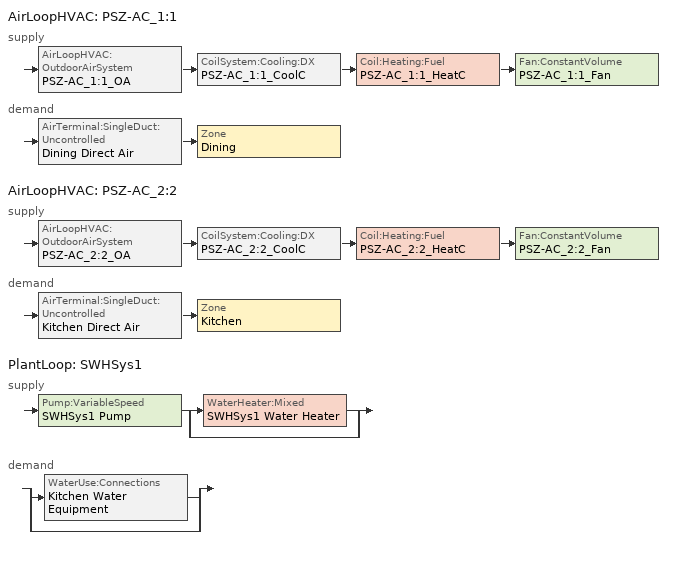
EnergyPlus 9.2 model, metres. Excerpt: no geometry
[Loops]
AirLoopHVAC 'PSZ-AC_1:1'
 supply: AirLoopHVAC:OutdoorAirSystem 'PSZ-AC_1:1_OA' > CoilSystem:Cooling:DX 'PSZ-AC_1:1_CoolC' > Coil:Heating:Fuel 'PSZ-AC_1:1_HeatC' > Fan:ConstantVolume 'PSZ-AC_1:1_Fan'
 demand: AirTerminal:SingleDuct:Uncontrolled 'Dining Direct Air' > Zone 'Dining'
AirLoopHVAC 'PSZ-AC_2:2'
 supply: AirLoopHVAC:OutdoorAirSystem 'PSZ-AC_2:2_OA' > CoilSystem:Cooling:DX 'PSZ-AC_2:2_CoolC' > Coil:Heating:Fuel 'PSZ-AC_2:2_HeatC' > Fan:ConstantVolume 'PSZ-AC_2:2_Fan'
 demand: AirTerminal:SingleDuct:Uncontrolled 'Kitchen Direct Air' > Zone 'Kitchen'
PlantLoop 'SWHSys1'
 supply: Pump:VariableSpeed 'SWHSys1 Pump' > split
  | WaterHeater:Mixed 'SWHSys1 Water Heater'
  | bypass
 demand: split
  | WaterUse:Connections 'Kitchen Water Equipment'
  | bypass
[DesignSpecification:OutdoorAir]
Name | Outdoor Air Method | Outdoor Air Flow per Person | Outdoor Air Flow per Zone
SZ DSOA Dining | Flow/Person | 0.01
SZ DSOA Kitchen | Flow/Zone |  | 0.722468
[Sizing:Zone] Zone Cooling Design Supply Air Temperature Input Method=SupplyAirTemperature; Zone Cooling Design Supply Air Temperature=14; Zone Heating Design Supply Air Temperature Input Method=SupplyAirTemperature; Zone Heating Design Supply Air Temperature=40; Zone Cooling Design Supply Air Humidity Ratio=0.0085; Zone Heating Design Supply Air Humidity Ratio=0.008; Cooling Design Air Flow Method=DesignDay; Heating Design Air Flow Method=DesignDay
Name | Design Specification Outdoor Air Object
Dining | SZ DSOA Dining
Kitchen | SZ DSOA Kitchen
[Sizing:System] Type of Load to Size On=Sensible; Design Outdoor Air Flow Rate=AUTOSIZE; Central Heating Maximum System Air Flow Ratio=1; Preheat Design Temperature=7; Preheat Design Humidity Ratio=0.008; Precool Design Temperature=12.8; Precool Design Humidity Ratio=0.008; Central Cooling Design Supply Air Temperature=12.8; Central Heating Design Supply Air Temperature=40; Type of Zone Sum to Use=NonCoincident; Central Cooling Design Supply Air Humidity Ratio=0.0085; Central Heating Design Supply Air Humidity Ratio=0.008; Cooling Supply Air Flow Rate Method=DesignDay; Cooling Supply Air Flow Rate=0; Heating Supply Air Flow Rate Method=DesignDay; Heating Supply Air Flow Rate=0; System Outdoor Air Method=ZoneSum; Zone Maximum Outdoor Air Fraction=1; Cooling Design Capacity Method=CoolingDesignCapacity; Cooling Design Capacity=autosize; Heating Design Capacity Method=HeatingDesignCapacity; Heating Design Capacity=autosize; Central Cooling Capacity Control Method=OnOff
Name | 100 Outdoor Air in Cooling | 100 Outdoor Air in Heating
PSZ-AC_1:1 | No | No
PSZ-AC_2:2 | YES | YES
[Sizing:Plant]
SWHSys1: Loop Type=Heating; Design Loop Exit Temperature=60; Loop Design Temperature Difference=5
[ZoneControl:Thermostat] Control Type Schedule=Dual Zone Control Type Sched
Name | Zone or ZoneList | Control 1
Dining Thermostat | Dining | Dining DualSPSched
Kitchen Thermostat | Kitchen | Kitchen DualSPSched
[ThermostatSetpoint:DualSetpoint]
Name | Heating Setpoint Temperature Schedule | Cooling Setpoint Temperature Schedule
Dining DualSPSched | HTGSETP_SCH | CLGSETP_SCH
Kitchen DualSPSched | HTGSETP_KITCHEN_SCH | CLGSETP_KITCHEN_SCH
[AirTerminal:SingleDuct:Uncontrolled] Availability Schedule=ALWAYS_ON; Maximum Air Flow Rate=AUTOSIZE
Dining Direct Air; Kitchen Direct Air
[Zone equipment]
Dining: Dining Exhaust Fan, Dining Direct Air
Kitchen: Kitchen Exhaust Fan, Kitchen Direct Air
[Fan:ConstantVolume] Availability Schedule=HVACOperationSchd; Pressure Rise=622; Maximum Flow Rate=AUTOSIZE; Motor In Airstream Fraction=1; EndUse Subcategory=Fan Energy
Name | Fan Total Efficiency | Motor Efficiency
PSZ-AC_1:1_Fan | 0.56875 | 0.875
PSZ-AC_2:2_Fan | 0.546 | 0.84
[Fan:ZoneExhaust] Availability Schedule=HVACOperationSchd; Fan Total Efficiency=1; Pressure Rise=1.0e-006; EndUse Subcategory=Zone Exhaust Fans
Name | Maximum Flow Rate
Dining Exhaust Fan | 0.834532
Kitchen Exhaust Fan | 0.722468
[Coil:Cooling:DX:SingleSpeed]
PSZ-AC_2:2_CoolC DXCoil: Availability Schedule=ALWAYS_ON; Gross Rated Total Cooling Capacity=AUTOSIZE; Gross Rated Sensible Heat Ratio=AUTOSIZE; Gross Rated Cooling COP=3.50016; Rated Air Flow Rate=AUTOSIZE; Total Cooling Capacity Function of Temperature Curve=Cool-Cap-fT; Total Cooling Capacity Function of Flow Fraction Curve=ConstantCubic; Energy Input Ratio Function of Temperature Curve=Cool-EIR-fT; Energy Input Ratio Function of Flow Fraction Curve=ConstantCubic; Part Load Fraction Correlation Curve=Cool-PLF-fPLR
[Coil:Cooling:DX:TwoSpeed]
PSZ-AC_1:1_CoolC DXCoil: Availability Schedule=ALWAYS_ON; High Speed Gross Rated Total Cooling Capacity=AUTOSIZE; High Speed Rated Sensible Heat Ratio=AUTOSIZE; High Speed Gross Rated Cooling COP=3.50016; High Speed Rated Air Flow Rate=AUTOSIZE; Total Cooling Capacity Function of Temperature Curve=Measured_CoolCStandard10Ton_CapFT; Total Cooling Capacity Function of Flow Fraction Curve=Measured_CoolCStandard10Ton_CapFF; Energy Input Ratio Function of Temperature Curve=Measured_CoolCStandard10Ton_EIRFT; Energy Input Ratio Function of Flow Fraction Curve=Measured_CoolCStandard10Ton_EIRFFF; Part Load Fraction Correlation Curve=No_PLR_Degredation; Low Speed Gross Rated Total Cooling Capacity=AUTOSIZE; Low Speed Gross Rated Sensible Heat Ratio=AUTOSIZE; Low Speed Gross Rated Cooling COP=3.55227; Low Speed Rated Air Flow Rate=AUTOSIZE; Low Speed Total Cooling Capacity Function of Temperature Curve=Measured_LowSpeedCoolCapLSFT; Low Speed Energy Input Ratio Function of Temperature Curve=Measured_LowSpeedCoolEIRLSFT
[Coil:Heating:Fuel] Availability Schedule=ALWAYS_ON; Fuel Type=NaturalGas; Burner Efficiency=0.78; Nominal Capacity=AUTOSIZE
PSZ-AC_1:1_HeatC; PSZ-AC_2:2_HeatC
[CoilSystem:Cooling:DX] Availability Schedule=ALWAYS_ON
Name | Cooling Coil
PSZ-AC_1:1_CoolC | PSZ-AC_1:1_CoolC DXCoil
PSZ-AC_2:2_CoolC | PSZ-AC_2:2_CoolC DXCoil
[Controller:OutdoorAir] Minimum Outdoor Air Flow Rate=AUTOSIZE; Maximum Outdoor Air Flow Rate=AUTOSIZE; Economizer Control Type=NoEconomizer; Economizer Control Action Type=ModulateFlow; Economizer Maximum Limit DryBulb Temperature=28; Economizer Maximum Limit Enthalpy=64000; Economizer Minimum Limit DryBulb Temperature=-100; Lockout Type=NoLockout; Minimum Limit Type=FixedMinimum; Minimum Outdoor Air Schedule=MinOA_Sched
PSZ-AC_1:1_OA_Controller; PSZ-AC_2:2_OA_Controller
[AirLoopHVAC] Design Supply Air Flow Rate=AUTOSIZE
PSZ-AC_1:1; PSZ-AC_2:2
[Pump:VariableSpeed]
SWHSys1 Pump: Design Maximum Flow Rate=AUTOSIZE; Design Pump Head=0.1; Design Power Consumption=AUTOSIZE; Motor Efficiency=1; Fraction of Motor Inefficiencies to Fluid Stream=0; Coefficient 1 of the Part Load Performance Curve=0; Coefficient 2 of the Part Load Performance Curve=1; Coefficient 3 of the Part Load Performance Curve=0; Coefficient 4 of the Part Load Performance Curve=0; Design Minimum Flow Rate=0; Pump Control Type=Intermittent
[WaterHeater:Mixed]
SWHSys1 Water Heater: Tank Volume=0.2; Setpoint Temperature Schedule=SWHSys1 Water Heater Setpoint Temperature Schedule Name; Deadband Temperature Difference=2; Maximum Temperature Limit=82.2222; Heater Control Type=Cycle; Heater Maximum Capacity=845000; Heater Fuel Type=NATURALGAS; Heater Thermal Efficiency=0.8; Off Cycle Parasitic Fuel Consumption Rate=20; Off Cycle Parasitic Fuel Type=NATURALGAS; Off Cycle Parasitic Heat Fraction to Tank=0.8; On Cycle Parasitic Fuel Type=NATURALGAS; Ambient Temperature Indicator=SCHEDULE; Ambient Temperature Schedule=SWHSys1 Water Heater Ambient Temperature Schedule Name; Off Cycle Loss Coefficient to Ambient Temperature=6; On Cycle Loss Coefficient to Ambient Temperature=6; Use Side Effectiveness=1; Source Side Effectiveness=1; Use Side Design Flow Rate=AUTOSIZE; Source Side Design Flow Rate=AUTOSIZE; Indirect Water Heating Recovery Time=1.5
[PlantLoop]
SWHSys1: Fluid Type=Water; Plant Equipment Operation Scheme=SWHSys1 Loop Operation Scheme List; Maximum Loop Temperature=60; Minimum Loop Temperature=10; Maximum Loop Flow Rate=AUTOSIZE; Minimum Loop Flow Rate=0; Plant Loop Volume=AUTOSIZE; Load Distribution Scheme=Optimal
[PlantEquipmentList]
SWHSys1 Equipment List: SWHSys1 Water Heater
[PlantEquipmentOperation:HeatingLoad]
SWHSys1 Operation Scheme: Load Range 1 Lower Limit=0; Load Range 1 Upper Limit=1000000000000000; Range 1 Equipment List=SWHSys1 Equipment List
[PlantEquipmentOperationSchemes]
SWHSys1 Loop Operation Scheme List: Control Scheme 1=SWHSys1 Operation Scheme; Control Scheme 1 Schedule=PlantOnSched
[SetpointManager:Scheduled]
SWHSys1 Loop Setpoint Manager: Control Variable=Temperature; Schedule=SWHSys1-Loop-Temp-Schedule; Setpoint Node or NodeList=SWHSys1 Supply Outlet Node
[SetpointManager:SingleZone:Reheat] Control Variable=Temperature; Minimum Supply Air Temperature=10; Maximum Supply Air Temperature=50
Name | Control Zone | Setpoint Node or NodeList
SupAirTemp MngrDining | Dining | PSZ-AC_1:1 Supply Equipment Outlet Node
SupAirTemp MngrKitchen | Kitchen | PSZ-AC_2:2 Supply Equipment Outlet Node
[SetpointManager:MixedAir] Control Variable=Temperature
Name | Setpoint Node or NodeList
PSZ-AC_1:1_CoolC SAT Manager | PSZ-AC_1:1_CoolC-PSZ-AC_1:1_HeatCNode
PSZ-AC_1:1_HeatC MixedAir Manager | PSZ-AC_1:1_HeatC-PSZ-AC_1:1_FanNode
PSZ-AC_1:1_OAMixed Air Temp Manager | PSZ-AC_1:1_OA-PSZ-AC_1:1_CoolCNode
PSZ-AC_2:2_CoolC SAT Manager | PSZ-AC_2:2_CoolC-PSZ-AC_2:2_HeatCNode
PSZ-AC_2:2_HeatC MixedAir Manager | PSZ-AC_2:2_HeatC-PSZ-AC_2:2_FanNode
PSZ-AC_2:2_OAMixed Air Temp Manager | PSZ-AC_2:2_OA-PSZ-AC_2:2_CoolCNode
[Refrigeration:Case] Availability Schedule=ALWAYS_ON; Zone=Kitchen; Rated Ambient Temperature=23.88; Rated Ambient Relative Humidity=55; Latent Case Credit Curve Type=CaseTemperatureMethod; Standard Case Lighting Power per Unit Length=33; Case Lighting Schedule=BLDG_LIGHT_SCH; Fraction of Lighting Energy to Case=1; Case AntiSweat Heater Power per Unit Length=0; Minimum AntiSweat Heater Power per Unit Length=0; AntiSweat Heater Control Type=None; Humidity at Zero AntiSweat Heater Energy=0; Case Height=0; Defrost Energy Correction Curve Type=None
Name | Rated Total Cooling Capacity per Unit Length | Rated Latent Heat Ratio | Rated Runtime Fraction | Case Length | Case Operating Temperature | Latent Case Credit Curve | Standard Case Fan Power per Unit Length | Operating Case Fan Power per Unit Length | Fraction of AntiSweat Heater Energy to Case | Case Defrost Power per Unit Length | Case Defrost Type | Case Defrost Schedule | Case Defrost DripDown Schedule | Under Case HVAC Return Air Fraction | Refrigerated Case Restocking Schedule | Case Credit Fraction Schedule
Kitchen_Case:1_WALKINFREEZER | 688 | 0.1 | 0.4 | 2.44 | -23 | Kitchen_Case:1_WALKINFREEZERSingleShelfHorizontal_LatentEnergyMult | 74 | 74 | 0 | 1291.7 | Electric | Kitchen_Case:1_WALKINFREEZER_CaseDefrost2aDaySched | Kitchen_Case:1_WALKINFREEZER_CaseDripDown2aDaySched | 0 | Kitchen_Case:1_WALKINFREEZER_WalkInStockingSched | Kitchen_Case:1_WALKINFREEZER_CaseCreditReduxSched
Kitchen_Case:2_SELFCONTAINEDDISPLAYCASE | 734 | 0.08 | 0.85 | 3.05 | 2 | Kitchen_Case:2_SELFCONTAINEDDISPLAYCASEMultiShelfVertical_LatentEnergyMult | 66 | 66 | 0.2 | 0 | None |  |  | 0.05 | Kitchen_Case:2_SELFCONTAINEDDISPLAYCASE_CaseStockingSched
[Refrigeration:CompressorRack] Heat Rejection Location=OUTDOORS; Design Condenser Fan Power=330; Condenser Type=AIRCOOLED
Name | Design Compressor Rack COP | Compressor Rack COP Function of Temperature Curve | Condenser Fan Power Function of Temperature Curve | EndUse Subcategory | Refrigeration Case Name or WalkIn Name or CaseAndWalkInList
RACK1 | 1.5 | RACK1_RackCOPfTCurve | RACK1_RackCondFanCurve2 | Low Temp Refrigeration | Kitchen_Case:1_WALKINFREEZER
RACK2 | 3 | RACK2_RackCOPfTCurve |  | Med Temp Refrigeration | Kitchen_Case:2_SELFCONTAINEDDISPLAYCASE
[WaterUse:Equipment]
Kitchen Water Equipment: Peak Flow Rate=4.21e-05; Flow Rate Fraction Schedule=BLDG_SWH_SCH; Target Temperature Schedule=Kitchen Water Equipment Temp Sched; Hot Water Supply Temperature Schedule=Kitchen Water Equipment Hot Supply Temp Sched; Zone=Kitchen; Sensible Fraction Schedule=Kitchen Water Equipment Sensible fract sched; Latent Fraction Schedule=Kitchen Water Equipment Latent fract sched
[WaterUse:Connections]
Kitchen Water Equipment: Water Use Equipment 1=Kitchen Water Equipment
[Schedule:Compact]
ALWAYS_ON; PlantOnSched: Through: 12/31, For: AllDays, Until: 24:00, 1
BLDG_LIGHT_SCH: Through: 12/31, For: SummerDesignDay, Until: 24:00, 1, For: WinterDesignDay, Until: 24:00, 0, For: Weekday Saturday Sunday Holidays AllOtherDays, Until: 01:00, 0.45, Until: 05:00, 0.15, Until: 06:00, 0.45, Until: 24:00, 0.9
Dual Zone Control Type Sched: Through: 12/31, For: AllDays, Until: 24:00, 4
CLGSETP_KITCHEN_SCH: Through: 12/31, For: WinterDesignDay, Until: 24:00, 30, For: AllOtherDays, Until: 01:00, 26, Until: 05:00, 30, Until: 24:00, 26
HTGSETP_KITCHEN_SCH: Through: 12/31, For: SummerDesignDay, Until: 24:00, 15.6, For: WinterDesignDay, Until: 24:00, 19, For: AllOtherDays, Until: 01:00, 19, Until: 05:00, 15.6, Until: 24:00, 19
CLGSETP_SCH: Through: 12/31, For: WinterDesignDay, Until: 24:00, 30, For: AllOtherDays, Until: 01:00, 24, Until: 05:00, 30, Until: 24:00, 24
HTGSETP_SCH: Through: 12/31, For: SummerDesignDay, Until: 24:00, 15.6, For: WinterDesignDay, Until: 24:00, 21, For: AllOtherDays, Until: 01:00, 21, Until: 05:00, 15.6, Until: 24:00, 21
HVACOperationSchd; MinOA_Sched: Through: 12/31, For: AllDays, Until: 01:00, 1, Until: 05:00, 0, Until: 24:00, 1
Kitchen_Case:1_WALKINFREEZER_CaseCreditReduxSched: Through: 12/31, For:AllDays, Interpolate:No, Until: 7:00, 0.2, Until: 21:00, 0.4, Until: 24:00, 0.2
Kitchen_Case:1_WALKINFREEZER_CaseDefrost2aDaySched: Through: 12/31, For:AllDays, Interpolate:Average, Until: 11:00, 0, Until: 11:20, 1, Until: 23:00, 0, Until: 23:20, 1, Until: 24:00, 0
Kitchen_Case:1_WALKINFREEZER_CaseDripDown2aDaySched: Through: 12/31, For:AllDays, Interpolate:Average, Until: 11:00, 0, Until: 11:30, 1, Until: 23:00, 0, Until: 23:30, 1, Until: 24:00, 0
Kitchen_Case:1_WALKINFREEZER_WalkInStockingSched: Through: 12/31, For: Tuesday Friday, Until: 4:00, 0, Until: 5:00, 725, Until: 6:00, 417, Until: 7:00, 290, Until: 24:00, 0, For: AllOtherDays, Until: 4:00, 0, Until: 5:00, 125, Until: 6:00, 117, Until: 7:00, 90, Until: 19:00, 0, Until: 20:00, 125, Until: 21:00, 117, Until: 22:00, 90, Until: 24:00, 0
Kitchen_Case:2_SELFCONTAINEDDISPLAYCASE_CaseStockingSched: Through: 12/31, For:AllDays, Until: 6:00, 0, Until: 7:00, 50, Until: 9:00, 70, Until: 10:00, 80, Until: 11:00, 70, Until: 13:00, 50, Until: 14:00, 80, Until: 15:00, 90, Until: 16:00, 80, Until: 24:00, 0
BLDG_SWH_SCH: Through: 12/31, For: Weekdays SummerDesignDay, Until: 01:00, 0.2, Until: 06:00, 0, Until: 07:00, 0.15, Until: 08:00, 0.6, Until: 09:00, 0.55, Until: 10:00, 0.45, Until: 11:00, 0.4, Until: 12:00, 0.45, Until: 13:00, 0.4, Until: 14:00, 0.35, Until: 17:00, 0.3, Until: 18:00, 0.4, Until: 19:00, 0.55, Until: 20:00, 0.6, Until: 21:00, 0.5, Until: 22:00, 0.55, Until: 23:00, 0.45, Until: 24:00, 0.25, For: Saturday WinterDesignDay, Until: 01:00, 0.2, Until: 06:00, 0, Until: 09:00, 0.15, Until: 10:00, 0.5, Until: 11:00, 0.45, Until: 13:00, 0.5, Until: 14:00, 0.45, Until: 16:00, 0.4, Until: 17:00, 0.35, Until: 18:00, 0.4, Until: 20:00, 0.55, Until: 21:00, 0.5, Until: 22:00, 0.55, Until: 23:00, 0.4, Until: 24:00, 0.3, For: Sunday Holidays AllOtherDays, Until: 01:00, 0.25, Until: 06:00, 0, Until: 10:00, 0.15, Until: 12:00, 0.5, Until: 14:00, 0.4, Until: 17:00, 0.3, Until: 18:00, 0.4, Until: 20:00, 0.5, Until: 21:00, 0.4, Until: 22:00, 0.5, Until: 23:00, 0.4, Until: 24:00, 0.2
Kitchen Water Equipment Hot Supply Temp Sched; Kitchen Water Equipment Temp Sched: Through: 12/31, For: AllDays, Until: 24:00, 49
Kitchen Water Equipment Latent fract sched: Through: 12/31, For: AllDays, Until: 24:00, 0.05
Kitchen Water Equipment Sensible fract sched: Through: 12/31, For: AllDays, Until: 24:00, 0.2
SWHSys1 Water Heater Ambient Temperature Schedule Name: Through: 12/31, For: AllDays, Until: 24:00, 22
SWHSys1 Water Heater Setpoint Temperature Schedule Name; SWHSys1-Loop-Temp-Schedule: Through: 12/31, For: AllDays, Until: 24:00, 60
[Curve:Quadratic]
Name | Coefficient1 Constant | Coefficient2 x | Coefficient3 x2 | Minimum Value of x | Maximum Value of x | Minimum Curve Output | Maximum Curve Output
Cool-PLF-fPLR | 0.909496 | 0.0986477 | -0.00819488 | 0 | 1 | 0.7 | 1
Measured_CoolCStandard10Ton_CapFF | 0.7685 | 0.2315 | 0 | 0.776 | 1.197
Measured_CoolCStandard10Ton_EIRFFF | 1.192 | -0.1917 | 0 | 0.776 | 1.197
No_PLR_Degredation | 1 | 0 | 0 | 0 | 1
RACK1_RackCOPfTCurve | 1.7603 | -0.0377 | 0.0004 | 10 | 35
RACK1_RackCondFanCurve2 | 0 | 0.0286 | 0 | 0 | 35
RACK2_RackCOPfTCurve | 1 | 0 | 0 | 0 | 50
[Curve:Cubic]
Name | Coefficient1 Constant | Coefficient2 x | Coefficient3 x2 | Coefficient4 x3 | Minimum Value of x | Maximum Value of x
ConstantCubic | 1 | 0 | 0 | 0 | -100 | 100
Kitchen_Case:1_WALKINFREEZERSingleShelfHorizontal_LatentEnergyMult | 0.020376 | 0.00024378 | 1.14e-05 | 1.811e-07 | -35 | 20
Kitchen_Case:2_SELFCONTAINEDDISPLAYCASEMultiShelfVertical_LatentEnergyMult | 0.0265263 | 0.00107803 | -6.02558e-05 | 1.23732e-06 | -35 | 20
[Curve:Biquadratic]
Name | Coefficient1 Constant | Coefficient2 x | Coefficient3 x2 | Coefficient4 y | Coefficient5 y2 | Coefficient6 xy | Minimum Value of x | Maximum Value of x | Minimum Value of y | Maximum Value of y
Cool-Cap-fT | 0.971212 | -0.0152755 | 0.00144345 | -0.00039321 | -6.8364e-06 | -0.000290596 | -100 | 100 | -100 | 100
Cool-EIR-fT | 0.286871 | 0.0239022 | -0.000810648 | 0.0134585 | 0.000338936 | -0.000487004 | -100 | 100 | -100 | 100
Measured_LowSpeedCoolCapLSFT | 0.4136 | 0.03105 | 0 | 0.006952 | -0.0002128 | 0 | 11.1 | 29.4 | 10 | 50.3
Measured_CoolCStandard10Ton_CapFT | 0.52357 | 0.03478 | 0 | -0.001915 | -0.00010838 | 0 | 11.1 | 29.4 | 10 | 50.3
Measured_LowSpeedCoolEIRLSFT | 1.1389 | -0.04518 | 0.0014298 | 0.006044 | 0.0006745 | -0.0012325 | 11.1 | 29.4 | 10 | 50.3
Measured_CoolCStandard10Ton_EIRFT | 0.9847 | -0.04285 | 0.0013562 | 0.009934 | 0.0006398 | -0.001169 | 11.1 | 29.4 | 10 | 50.3
